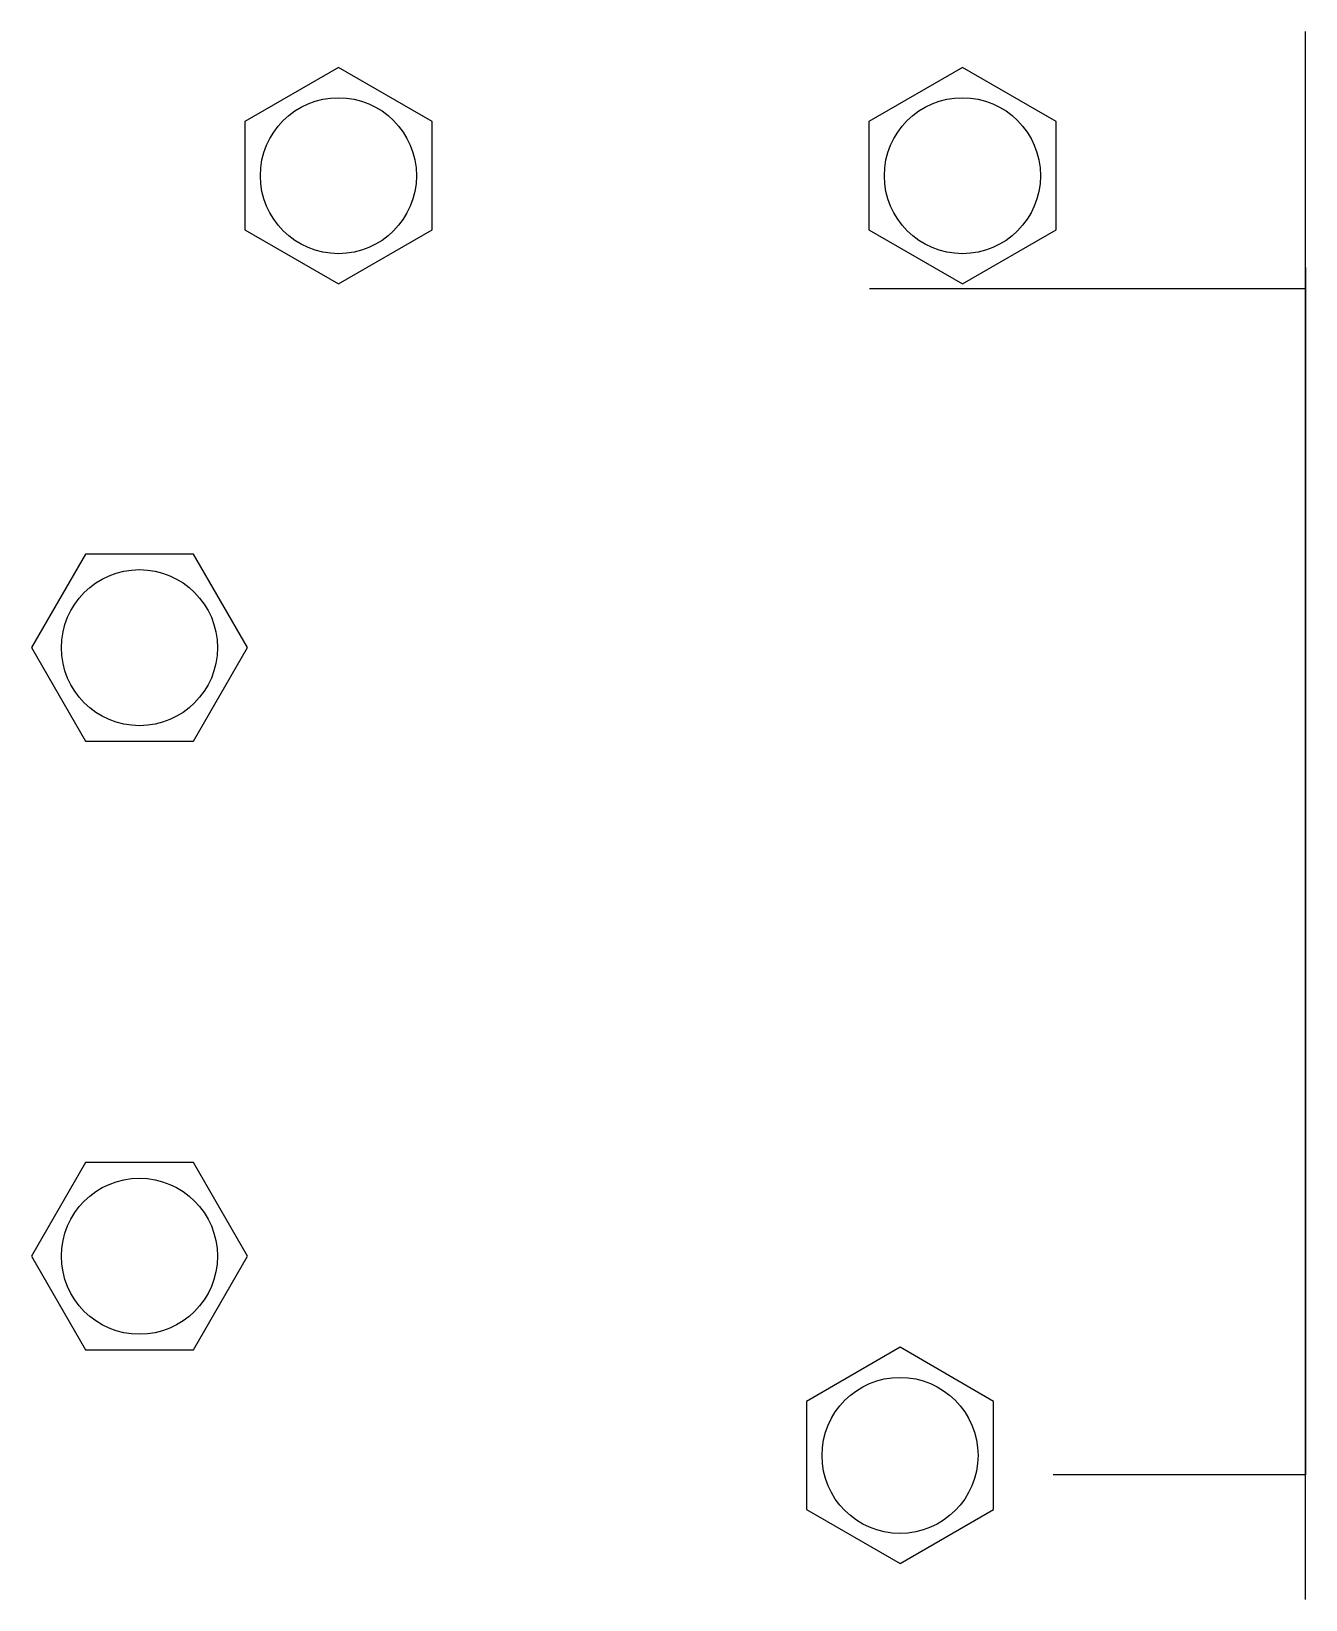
# Model space of a CAD drawing. Header units: inches. Extents: x 0.09 to 3.15, y 0 to 3.77.
import ezdxf

# ---------------------------------------------------------------- set-up
doc = ezdxf.new("R2010")
doc.units = ezdxf.units.IN
doc.header["$LTSCALE"] = 0.075
doc.header["$MEASUREMENT"] = 0
doc.layers.add('RW_Wall', color=4, linetype='Continuous')

msp = doc.modelspace()

# ---------------------------------------------------------------- linework, layer by layer
for points in [[(1.0501, 3.5519), (0.8251, 3.6818), (0.6001, 3.5519), (0.6001, 3.2921), (0.8251, 3.1622), (1.0501, 3.2921)], [(2.55, 3.5519), (2.325, 3.6818), (2.1, 3.5519), (2.1, 3.2921), (2.325, 3.1622), (2.55, 3.2921)], [(0.217, 2.5128), (0.0871, 2.2878), (0.217, 2.0628), (0.4768, 2.0628), (0.6067, 2.2878), (0.4768, 2.5128)], [(0.217, 1.0502), (0.0871, 0.8252), (0.217, 0.6002), (0.4768, 0.6002), (0.6067, 0.8252), (0.4768, 1.0502)], [(2.4, 0.4765), (2.175, 0.6064), (1.95, 0.4765), (1.95, 0.2167), (2.175, 0.0867), (2.4, 0.2167)]]:
    msp.add_lwpolyline(points, close=True)
for centre in [(0.8251, 3.422), (2.325, 3.422), (0.3469, 2.2878), (0.3469, 0.8252), (2.175, 0.3466)]:
    msp.add_circle(centre, 0.1875)
at = {"layer": 'RW_Wall'}
for p, q in [((3.15, 0, 1.5), (3.15, 3.7688, 1.5)), ((3.15, 3.1501), (2.1014, 3.1501)), ((3.15, 0.3001), (3.15, 3.1501)), ((3.15, 0.3001, 0.225), (3.15, 3.1501, 0.225)), ((3.15, 3.1501), (3.15, 3.1501, 2.4679)), ((3.15, 1.7251), (3.15, 1.7251, 0.225)), ((3.15, 0.3001), (2.5433, 0.3001)), ((3.15, 0), (3.15, 0.3001)), ((3.15, 0.3001), (3.15, 0.3001, 3.1487))]:
    msp.add_line(p, q, dxfattribs=at)
at = {"layer": 'RW_Wall', "extrusion": (1, 0, 0)}
msp.add_line((3.15, 3.2014, 1.7014), (3.15, 2.899, 1.7014), dxfattribs=at)
msp.add_circle((1.7251, 1.65, 3.15), 1.425, dxfattribs=at)

doc.saveas('drawing.dxf')
